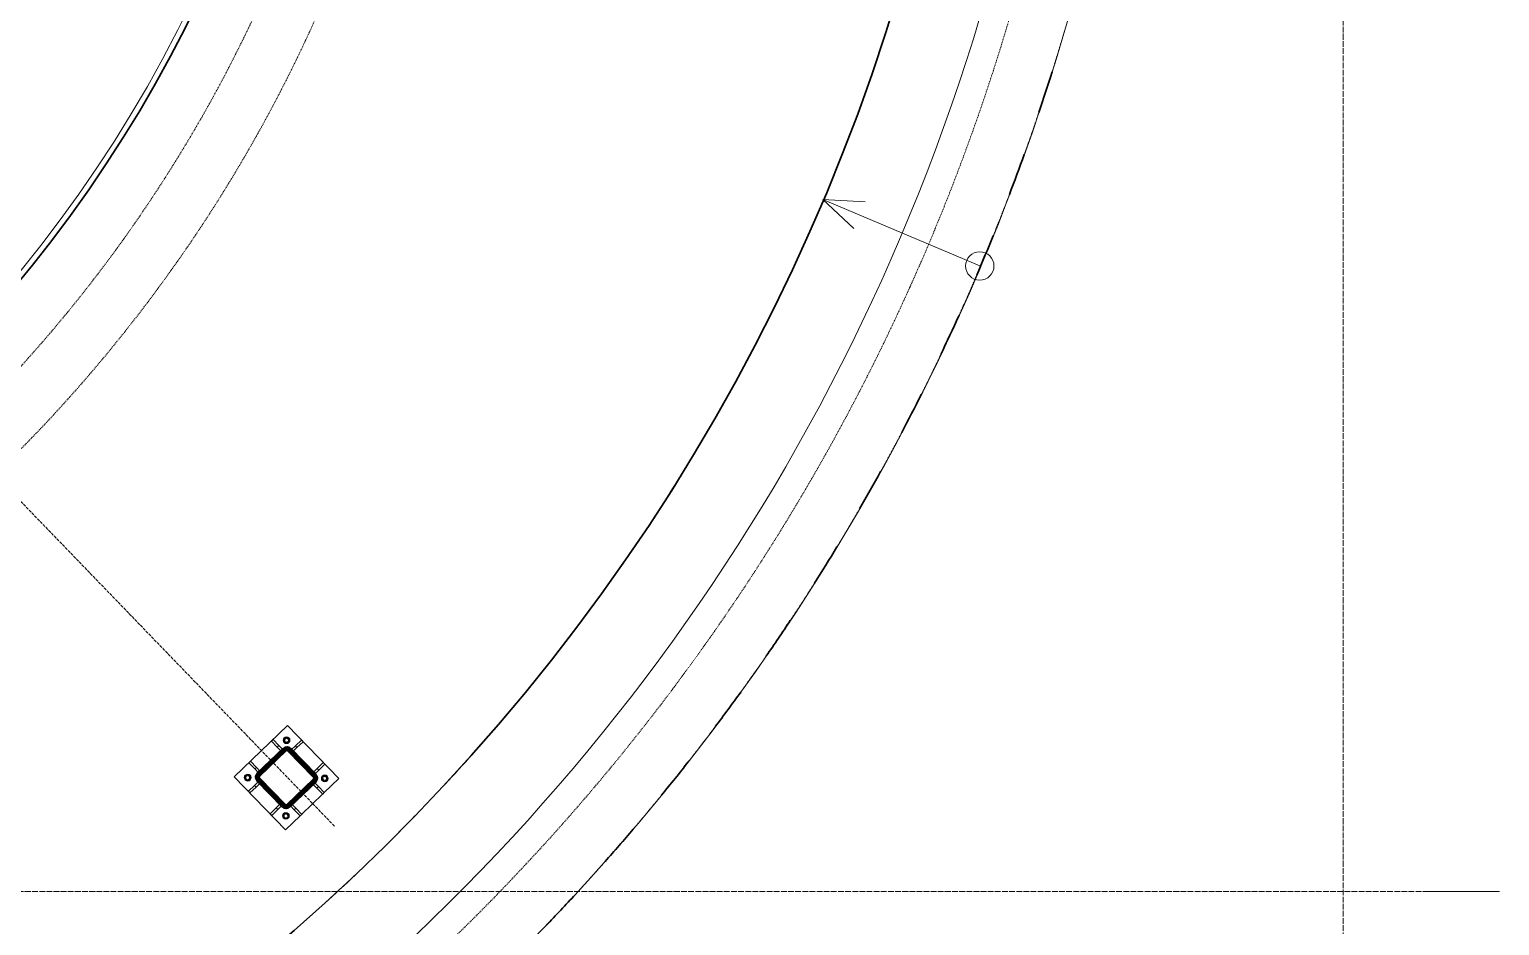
# Model space of a CAD drawing. Header units: millimetres. Extents: x 25237 to 117542, y -2270 to 13021.
# Drawn here: x 44491 to 49665, y 6130 to 9286 of the extents above; entities that cross this region are included whole.
import ezdxf

# ---------------------------------------------------------------- set-up
doc = ezdxf.new("R2010")
doc.units = ezdxf.units.MM
for name, pattern in [('01 Штриховая _2 мм_', [3, 2, -1]), ('01 Штриховая _4 мм_', [6, 3.5, -2.5]), ('02 Штрихпунктирная _10 мм_', [14, 10, -2, 0, -2]), ('02 Штрихпунктирная _20 мм_', [25, 20, -2.5, 0, -2.5])]:
    doc.linetypes.add(name, pattern=pattern)
for name, color, linetype, lineweight in [('AA_Linii', 7, 'Continuous', 9), ('AA_Oformlenie', 7, 'Continuous', 9), ('AA_Vinoska', 7, 'Continuous', 9), ('AF_Balki', 7, 'Continuous', 20), ('AF_Lestnica', 7, '01 Штриховая _2 мм_', 9), ('AF_Perekritie', 7, 'Continuous', 20), ('AF_Perekritie_Опалубка', 253, 'Continuous', 20), ('AF_Stena', 7, '01 Штриховая _4 мм_', 20), ('KR_Colonna_KG', 7, 'Continuous', 20), ('KR_Detal', 7, 'Continuous', 20), ('Оси', 7, 'Continuous', 9)]:
    doc.layers.add(name, color=color, linetype=linetype, lineweight=lineweight)

# ---------------------------------------------------------------- blocks, each defined once
blk = doc.blocks.new('Лестницы 1 - Лестницы 1-3688333-Схема расположения входа на отм_ -0_110 в_о 7-14_А-В')
at = {"layer": 'AF_Lestnica', "color": 250, "linetype": 'Continuous', "lineweight": 20}
for radius, start, end in [(7369.2, 270, 352), (7669.2, 270, 352), (7069.2, 338.8559, 339.95123), (7069.2, 336.42929, 337.54147), (7069.2, 334.00718, 335.13172), (7069.2, 331.58798, 332.72196), (7069.2, 329.17076, 330.31221), (7069.2, 326.75497, 327.90246), (7069.2, 324.34023, 325.4927), (7069.2, 321.92628, 323.08295), (7069.2, 319.51296, 320.67319), (7069.2, 317.10013, 318.26344), (7069.2, 314.68769, 315.85368), (7069.2, 312.27559, 313.44393)]:
    blk.add_arc((40775.1, 11440), radius, start, end, dxfattribs=at)
blk = doc.blocks.new('243_Профиль гнутый сварной квадратный _НесКол_2ур_ - 160х8-4060138-Схема расположения входа на отм_ -0_110 в_о 7-14_А-В')
at = {"layer": 'KR_Colonna_KG', "linetype": '01 Штриховая _4 мм_', "lineweight": 9}
h = blk.add_hatch(color=256, dxfattribs=at)
h.paths.add_polyline_path([(63.3, -80), (64, -80), (75.3, -75.3), (80, -64), (80, 64), (75.3, 75.3), (63.3, 80), (-65.4, 79.4), (-75.3, 75.3), (-80, 64), (-80, -64), (-75.3, -75.3), (-64, -80), (-29.8, -80)])
h.paths.add_polyline_path([(-64, -72), (-69.7, -69.7), (-72, -64), (-72, 64), (-69.7, 69.7), (-64, 72), (64, 72), (69.7, 69.7), (72, 64), (72, -64), (69.7, -69.7), (63.3, -72), (-29.8, -72)])
at = {"layer": 'KR_Colonna_KG', "lineweight": 60}
for p, q in [((-80, 64), (-80, -64)), ((-72, -64), (-72, 64)), ((64, 80), (-64, 80)), ((-64, 72), (64, 72)), ((72, 64), (72, -64)), ((80, -64), (80, 64)), ((64, -72), (-64, -72)), ((-64, -80), (64, -80))]:
    blk.add_line(p, q, dxfattribs=at)
for centre, radius, start, end in [((-64, 64), 16, 90, 180), ((-64, 64), 8, 90, 180), ((64, 64), 16, 360, 90), ((64, 64), 8, 0, 90), ((-64, -64), 16, 180, 270), ((-64, -64), 8, 180, 270), ((64, -64), 8, 270, 0), ((64, -64), 16, 270, 360)]:
    blk.add_arc(centre, radius, start, end, dxfattribs=at)
blk = doc.blocks.new('354_Прокат Лист _НесКаркас_РабПлоск_ - 354_Прокат Лист _НесКаркас_РабПлоск_-V1-Схема расположения входа на отм_ -0_110 в_о 7-14_А-В')
at = {"layer": 'AF_Balki'}
for p, q in [((-80, 130), (-80, -130)), ((-80, 130), (180, 130)), ((180, -130), (180, 130)), ((-80, -130), (-9, -130)), ((-1, -130), (101, -130)), ((109, -130), (180, -130))]:
    blk.add_line(p, q, dxfattribs=at)
blk = doc.blocks.new('354_Прокат Лист _НесКаркас_РабПлоск_ - 354_Прокат Лист _НесКаркас_РабПлоск_-4136591-Схема расположения входа на отм_ -0_110 в_о 7-14_А-В')
at = {"layer": 'AF_Balki'}
for p, q in [((40645.1, 6526.8), (40645.1, 6534.8)), ((40645.1, 6534.8), (40675.1, 6534.8)), ((40675.1, 6526.8), (40645.1, 6526.8)), ((40675.1, 6534.8), (40695.1, 6534.8)), ((40675.1, 6534.8), (40675.1, 6526.8)), ((40675.1, 6526.8), (40695.1, 6526.8)), ((40695.1, 6534.8), (40695.1, 6526.8))]:
    blk.add_line(p, q, dxfattribs=at)
blk = doc.blocks.new('354_Прокат Лист _НесКаркас_РабПлоск_ - 354_Прокат Лист _НесКаркас_РабПлоск_-4136589-Схема расположения входа на отм_ -0_110 в_о 7-14_А-В')
at = {"layer": 'AF_Balki'}
for p, q in [((40855.1, 6526.8), (40855.1, 6534.8)), ((40855.1, 6534.8), (40875.1, 6534.8)), ((40855.1, 6526.8), (40875.1, 6526.8)), ((40875.1, 6534.8), (40905.1, 6534.8)), ((40875.1, 6526.8), (40875.1, 6534.8)), ((40905.1, 6526.8), (40875.1, 6526.8)), ((40905.1, 6534.8), (40905.1, 6526.8))]:
    blk.add_line(p, q, dxfattribs=at)
blk = doc.blocks.new('354_Прокат Лист _НесКаркас_РабПлоск_ - 354_Прокат Лист _НесКаркас_РабПлоск_-V2-Схема расположения входа на отм_ -0_110 в_о 7-14_А-В')
at = {"layer": 'AF_Balki'}
for p, q in [((45342.3, 6779.9), (45348.1, 6785.5)), ((45363.1, 6758.3), (45342.3, 6779.9)), ((45348.1, 6785.5), (45368.9, 6763.9)), ((45368.9, 6763.9), (45363.1, 6758.3)), ((45376.8, 6744.2), (45363.1, 6758.3)), ((45382.5, 6749.8), (45368.9, 6763.9))]:
    blk.add_line(p, q, dxfattribs=at)
blk = doc.blocks.new('354_Прокат Лист _НесКаркас_РабПлоск_ - 354_Прокат Лист _НесКаркас_РабПлоск_-V3-Схема расположения входа на отм_ -0_110 в_о 7-14_А-В')
at = {"layer": 'AF_Balki'}
for p, q in [((45263.2, 6703.5), (45268.9, 6709)), ((45284, 6681.9), (45263.2, 6703.5)), ((45268.9, 6709), (45289.8, 6687.5)), ((45289.8, 6687.5), (45284, 6681.9)), ((45284, 6681.9), (45297.6, 6667.8)), ((45289.8, 6687.5), (45303.4, 6673.3))]:
    blk.add_line(p, q, dxfattribs=at)
blk = doc.blocks.new('354_Анкер клиновой _СоедНесК_РабПлоск_ - M12x120_20-4043259-Схема расположения входа на отм_ -0_110 в_о 7-14_А-В')
at = {"layer": 'KR_Detal'}
for start, end in [(120, 180), (90, 120), (60, 90), (360, 60), (180, 240), (240, 270), (270, 300), (300, 360)]:
    blk.add_arc((0, 0), 9, start, end, dxfattribs=at)
for points in [[(-9, 5.2), (-8.3, 5.6), (-6.8, 6.5), (-5.3, 7.3), (-4.5, 7.8)], [(-9, 0), (-9, 0.9), (-9, 2.7), (-9, 4.4), (-9, 5.2)], [(-4.5, 7.8), (-3.7, 8.2), (-2.2, 9.1), (-0.7, 10), (0, 10.4)], [(0, 10.4), (0.7, 10), (2.2, 9.1), (3.7, 8.2), (4.5, 7.8)], [(4.5, 7.8), (5.3, 7.3), (6.8, 6.5), (8.3, 5.6), (9, 5.2)], [(9, 5.2), (9, 4.4), (9, 2.7), (9, 0.9), (9, 0)], [(-9, -5.2), (-9, -4.4), (-9, -2.7), (-9, -0.9), (-9, 0)], [(-4.5, -7.8), (-5.3, -7.3), (-6.8, -6.5), (-8.3, -5.6), (-9, -5.2)], [(0, -10.4), (-0.7, -10), (-2.2, -9.1), (-3.7, -8.2), (-4.5, -7.8)], [(4.5, -7.8), (3.7, -8.2), (2.2, -9.1), (0.7, -10), (0, -10.4)], [(9, -5.2), (8.3, -5.6), (6.8, -6.5), (5.3, -7.3), (4.5, -7.8)], [(9, 0), (9, -0.9), (9, -2.7), (9, -4.4), (9, -5.2)]]:
    blk.add_open_spline(points, degree=3, dxfattribs=at)
blk = doc.blocks.new('354_Шайба_ГОСТ 11371-78_СоедНесК_РабПлоск_ - Шайба_ГОСТ 11371-78-V5-Схема расположения входа на отм_ -0_110 в_о 7-14_А-В')
at = {"layer": 'KR_Detal'}
for start, end in [(0, 180), (180, 0)]:
    blk.add_arc((0, 0), 12, start, end, dxfattribs=at)
at = {"layer": 'KR_Detal', "linetype": '01 Штриховая _4 мм_', "lineweight": 9}
for start, end in [(0, 180), (180, 360)]:
    blk.add_arc((0, 0), 6.5, start, end, dxfattribs=at)
blk = doc.blocks.new('Лестницы 2 - Лестницы 1-3699303-Схема расположения входа на отм_ -0_110 в_о 7-14_А-В')
at = {"layer": 'AA_Linii', "linetype": '01 Штриховая _4 мм_', "lineweight": 20}
blk.add_arc((40775.061608, 11440), 7469.209461, 270, 357.0837878354, dxfattribs=at)
blk = doc.blocks.new('012_Стрелка _ЭлУзла_Линия_ - 012_Стрелка _ЭлУзла_Линия_-3710905-Схема расположения входа на отм_ -0_110 в_о 7-14_А-В')
at = {"layer": 'AA_Oformlenie'}
blk.add_line((0, 0), (600, 0), dxfattribs=at)

msp = doc.modelspace()

# ---------------------------------------------------------------- linework, layer by layer
at = {"layer": 'AA_Linii', "linetype": '02 Штрихпунктирная _10 мм_', "lineweight": 20}
msp.add_line((45564.1823, 6480.7216), (40979.4371, 11228.3643), dxfattribs=at)
at = {"layer": 'AA_Linii', "lineweight": 20}
msp.add_arc((40775.0616, 11440), 4754.2095, 181.8080384, 358.1919616, dxfattribs=at)
at = {"layer": 'AA_Vinoska'}
for q in [(47432.7667, 8678.9482), (47392.7868, 8584.4516)]:
    msp.add_line((47282.9631, 8686.6218), q, dxfattribs=at)
msp.add_circle((47835.5424, 8452.8353), 50, dxfattribs=at)
at = {"layer": 'AF_Perekritie', "linetype": '01 Штриховая _4 мм_'}
for start, end in [(342.516392, 343.68547263), (340.22504361, 341.39354368), (337.93368888, 339.10166648), (335.64232748, 336.80983585), (333.35095904, 334.51804731), (331.05958316, 332.22629692), (328.76819942, 329.93458122), (326.47680737, 327.64289716), (324.18540649, 325.35124202), (321.89399627, 323.0596134), (319.60257612, 320.76800915), (317.31114541, 318.47642736)]:
    msp.add_arc((40775.0616, 11440), 7669.2095, start, end, dxfattribs=at)
at = {"layer": 'AF_Perekritie_Опалубка', "lineweight": 35}
for radius, start, end in [(4774.2095, 185.3173957, 357.8392894), (7069.2095, 197.90462532, 352.00000216), (7669.2095, 341.39391433, 342.51602135), (7669.2095, 339.10203713, 340.22467296), (7669.2095, 336.8102065, 337.93331823), (7669.2095, 334.51841796, 335.64195683), (7669.2095, 332.22666758, 333.35058839), (7669.2095, 329.93495188, 331.05921251), (7669.2095, 327.64326781, 328.76782877), (7669.2095, 325.35161267, 326.47643672), (7669.2095, 323.05998405, 324.18503584), (7669.2095, 320.7683798, 321.89362562), (7669.2095, 318.47679801, 319.60220547), (7669.2095, 316.18523693, 317.31077476)]:
    msp.add_arc((40775.0616, 11440), radius, start, end, dxfattribs=at)
at = {"layer": 'AF_Stena'}
for radius, start, end in [(5174.2095, 184.767034, 355.232966), (4974.2095, 184.9591748, 355.0408252)]:
    msp.add_arc((40775.0616, 11440), radius, start, end, dxfattribs=at)
at = {"layer": 'Оси', "linetype": '02 Штрихпунктирная _20 мм_'}
for p, q in [((49115.0616, 12431.8629), (49115.0616, 3155.5937)), ((49415.0616, 6250), (26637.2958, 6250))]:
    msp.add_line(p, q, dxfattribs=at)
at = {"layer": 'Оси'}
msp.add_line((49665.0616, 6250), (49415.0616, 6250), dxfattribs=at)

# ---------------------------------------------------------------- block references
at = {"layer": 'AA_Oformlenie', "rotation": 157.0676361348018}
msp.add_blockref('012_Стрелка _ЭлУзла_Линия_ - 012_Стрелка _ЭлУзла_Линия_-3710905-Схема расположения входа на отм_ -0_110 в_о 7-14_А-В', (47835.5424, 8452.8353), dxfattribs=at)
at = {"layer": 'AF_Balki', "extrusion": (0, 0, -1), "rotation": 316.000000000006}
msp.add_blockref('354_Прокат Лист _НесКаркас_РабПлоск_ - 354_Прокат Лист _НесКаркас_РабПлоск_-V1-Схема расположения входа на отм_ -0_110 в_о 7-14_А-В', (-45431.6343, 6685.9634), dxfattribs=at)
at = {"layer": 'AF_Balki'}
for name in ['354_Прокат Лист _НесКаркас_РабПлоск_ - 354_Прокат Лист _НесКаркас_РабПлоск_-V2-Схема расположения входа на отм_ -0_110 в_о 7-14_А-В', '354_Прокат Лист _НесКаркас_РабПлоск_ - 354_Прокат Лист _НесКаркас_РабПлоск_-V3-Схема расположения входа на отм_ -0_110 в_о 7-14_А-В']:
    msp.add_blockref(name, (0, 0), dxfattribs=at)
for name, p, rotation in [('354_Прокат Лист _НесКаркас_РабПлоск_ - 354_Прокат Лист _НесКаркас_РабПлоск_-4136591-Схема расположения входа на отм_ -0_110 в_о 7-14_А-В', (70152.169, 39713.1175), 223.9999999999989), ('354_Прокат Лист _НесКаркас_РабПлоск_ - 354_Прокат Лист _НесКаркас_РабПлоск_-4136589-Схема расположения входа на отм_ -0_110 в_о 7-14_А-В', (20639.6687, -26411.2007), 43.99999999999893), ('354_Прокат Лист _НесКаркас_РабПлоск_ - 354_Прокат Лист _НесКаркас_РабПлоск_-4136591-Схема расположения входа на отм_ -0_110 в_о 7-14_А-В', (20563.2669, -26332.0631), 43.99999999999893), ('354_Прокат Лист _НесКаркас_РабПлоск_ - 354_Прокат Лист _НесКаркас_РабПлоск_-4136591-Схема расположения входа на отм_ -0_110 в_о 7-14_А-В', (78458.0724, -18105.2859), 133.9999999999989), ('354_Прокат Лист _НесКаркас_РабПлоск_ - 354_Прокат Лист _НесКаркас_РабПлоск_-4136591-Схема расположения входа на отм_ -0_110 в_о 7-14_А-В', (20639.6687, -26411.2007), 43.99999999999893), ('354_Прокат Лист _НесКаркас_РабПлоск_ - 354_Прокат Лист _НесКаркас_РабПлоск_-4136589-Схема расположения входа на отм_ -0_110 в_о 7-14_А-В', (12333.7542, 31407.2144), 313.9999999999989)]:
    msp.add_blockref(name, p, dxfattribs=dict(at, rotation=rotation))
at = {"layer": 'AF_Lestnica', "color": 250, "linetype": 'Continuous', "lineweight": 20}
for name in ['Лестницы 2 - Лестницы 1-3699303-Схема расположения входа на отм_ -0_110 в_о 7-14_А-В', 'Лестницы 1 - Лестницы 1-3688333-Схема расположения входа на отм_ -0_110 в_о 7-14_А-В']:
    msp.add_blockref(name, (0, 0), dxfattribs=at)
at = {"layer": 'KR_Colonna_KG', "rotation": 223.9999999999941}
msp.add_blockref('243_Профиль гнутый сварной квадратный _НесКол_2ур_ - 160х8-4060138-Схема расположения входа на отм_ -0_110 в_о 7-14_А-В', (45395.6673, 6651.2305), dxfattribs=at)
at = {"layer": 'KR_Detal', "linetype": '01 Штриховая _4 мм_', "lineweight": 9, "rotation": 180}
for p in [(45395.871, 6783.0076), (45258.9518, 6651.2715), (45530.2418, 6648.6368), (45393.3226, 6516.9007)]:
    msp.add_blockref('354_Шайба_ГОСТ 11371-78_СоедНесК_РабПлоск_ - Шайба_ГОСТ 11371-78-V5-Схема расположения входа на отм_ -0_110 в_о 7-14_А-В', p, dxfattribs=at)
at = {"layer": 'KR_Detal', "rotation": 180}
for p in [(45395.871, 6783.0076), (45258.9518, 6651.2715), (45530.2418, 6648.6368), (45393.3226, 6516.9007)]:
    msp.add_blockref('354_Анкер клиновой _СоедНесК_РабПлоск_ - M12x120_20-4043259-Схема расположения входа на отм_ -0_110 в_о 7-14_А-В', p, dxfattribs=at)

doc.saveas('drawing.dxf')
